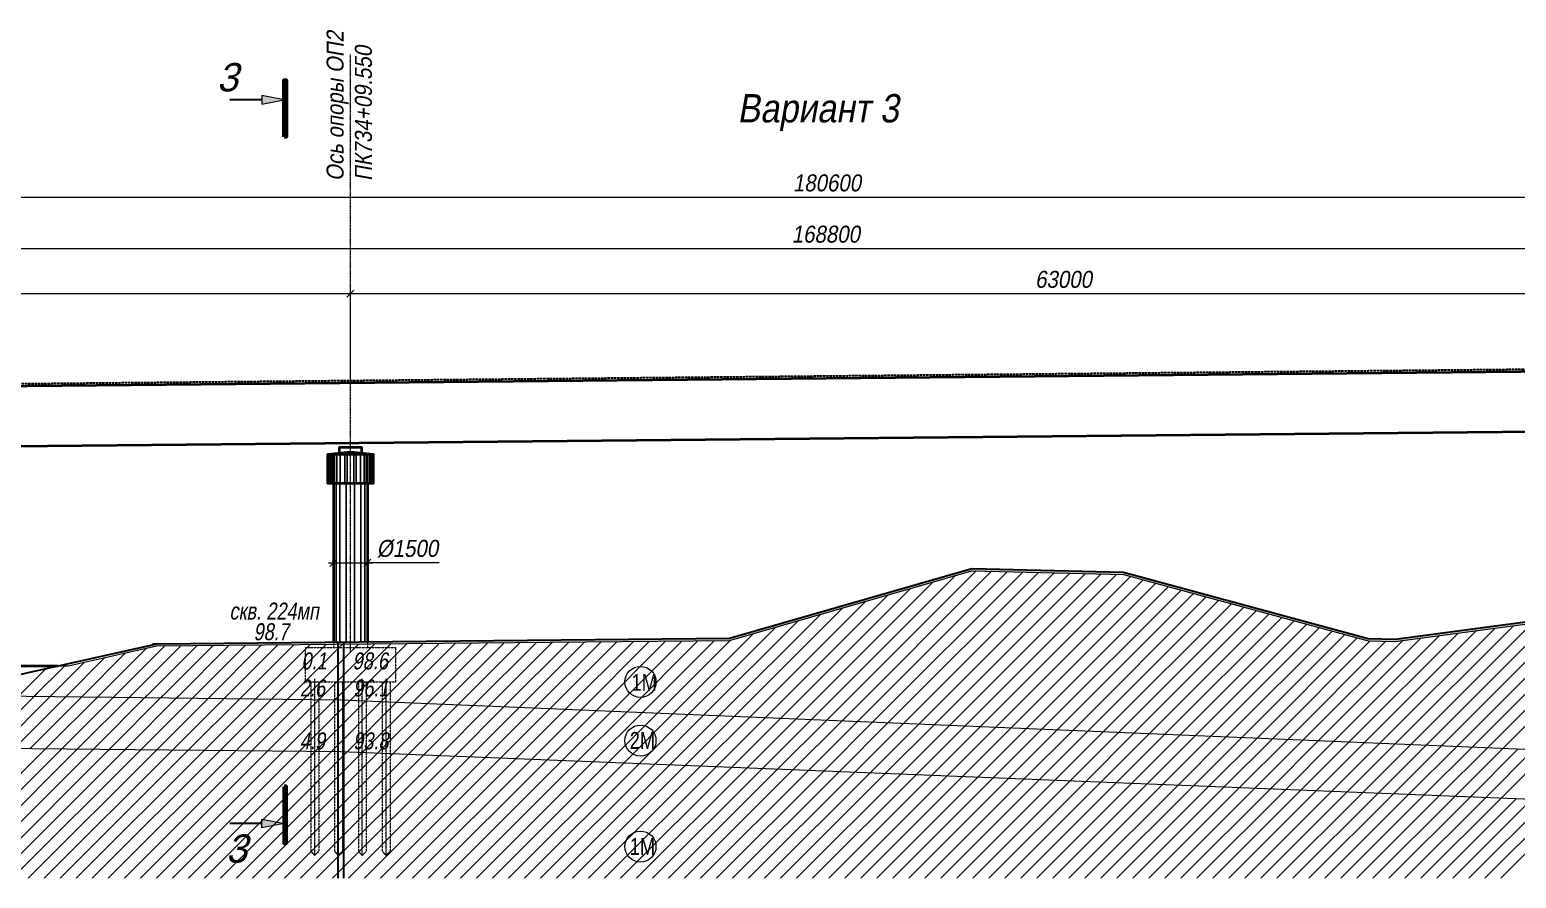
# Model space of a CAD drawing. Header units: millimetres. Extents: x 1864 to 10174863, y -4887456 to 5366151.
# Drawn here: x 9018489 to 9084154, y 274184 to 311678 of the extents above; entities that cross this region are included whole.
import ezdxf
from ezdxf.enums import TextEntityAlignment as Align

# ---------------------------------------------------------------- set-up
doc = ezdxf.new("R2010")
doc.units = ezdxf.units.MM
doc.linetypes.add('CENTER', pattern=[50.8, 31.75, -6.35, 6.35, -6.35])
doc.linetypes.add('DASHED', pattern=[7, 5, -2, 0])
for name, color, linetype, lineweight in [('C-GEOL-GRSL', 94, 'Continuous', 15), ('C-GIDR', 141, 'Continuous', 40), ('S-BALK', 150, 'Continuous', 40), ('S-GRID', 1, 'CENTER', 20), ('S-GRID-TRASSA', 4, 'CENTER', 30), ('S-OPOR', 2, 'Continuous', 40), ('S-OPOR-NVEL', 7, 'DASHED', 20), ('S-TEXT', 4, 'Continuous', 30), ('S-ZEML', 32, 'Земля1', 30), ('T-DIMS', 3, 'Continuous', 30), ('T-SECT', 6, 'Continuous', 30), ('T-TEXT', 4, 'Continuous', 30)]:
    doc.layers.add(name, color=color, linetype=linetype, lineweight=lineweight)
for name, color, linetype in [('C-GEOL-PATT', 250, 'Continuous'), ('C-GEOL-SCVG', 60, 'Continuous'), ('S-PATT', 252, 'Continuous'), ('Текст', 7, 'Continuous')]:
    doc.layers.add(name, color=color, linetype=linetype)
doc.styles.add('TM', font='mipgost.shx', dxfattribs={"width": 0.9, "oblique": 10})
doc.styles.add('Тип А прямой', font='mipgost.shx', dxfattribs={"width": 0.8})
doc.linetypes.add('Земля1', pattern='A,24,[3,ltsnew.shx,S=6,R=0,X=-6,Y=-6],3,[3,ltsnew.shx,S=6,R=0,X=-6,Y=-6],3,[3,ltsnew.shx,S=6,R=0,X=-6,Y=-6],0', length=30)
doc.dimstyles.new('TM', dxfattribs={"dimscale": 0, "dimtxt": 3, "dimasz": 1.25, "dimexe": 0.9, "dimexo": 1, "dimgap": 1, "dimtad": 1, "dimdec": 0, "dimdsep": 46, "dimtxsty": 'TM', "dimblk1": 'OBLIQUE', "dimblk2": 'OBLIQUE', "dimsah": 1, "dimcen": 3, "dimdle": 0.9, "dimclrt": 7, "dimadec": 0, "dimazin": 0, "dimtfac": 1, "dimtdec": 0, "dimtmove": 1, "dimatfit": 2, "dimldrblk": 'NONE', "dimfxl": 1, "dimtfill": 1, "dimtolj": 1, "dimlwd": 15, "dimlwe": 15, "dimarcsym": 0})

# ---------------------------------------------------------------- blocks, each defined once
blk = doc.blocks.new('_OBLIQUE')
at = {"color": 0, "linetype": 'ByBlock', "lineweight": -2}
blk.add_line((0.5, 0.5), (-0.5, -0.5), dxfattribs=at)
blk = doc.blocks.new('*D736')
at = {"layer": 'Defpoints', "color": 0, "transparency": 16777216}
for p in [(9032655, 300018), (9032655, 296180), (8969655, 295574)]:
    blk.add_point(p, dxfattribs=at)
at = {"layer": 'T-DIMS', "color": 0, "lineweight": 15, "transparency": 16777216}
for p, q in [((8969655, 295824), (8969655, 300243)), ((9032655, 296430), (9032655, 300243))]:
    blk.add_line(p, q, dxfattribs=at)
at = {"layer": 'T-DIMS', "color": 0, "linetype": 'Continuous', "lineweight": 15, "transparency": 16777216}
blk.add_line((8969430, 300018), (9032880, 300018), dxfattribs=at)
at = {"layer": 'T-DIMS', "color": 0, "lineweight": 15, "transparency": 16777216, "xscale": 312.5, "yscale": 312.5, "zscale": 312.5, "rotation": 180}
blk.add_blockref('_OBLIQUE', (8969655, 300018), dxfattribs=at)
at = {"layer": 'T-DIMS', "color": 0, "lineweight": 15, "transparency": 16777216, "xscale": 312.5, "yscale": 312.5, "zscale": 312.5}
blk.add_blockref('_OBLIQUE', (9032655, 300018), dxfattribs=at)
at = {"layer": 'T-DIMS', "color": 7, "transparency": 16777216, "insert": (9001155, 300643), "char_height": 750, "attachment_point": 5, "style": 'TM', "bg_fill": 3, "box_fill_scale": 1.1, "bg_fill_color": 256, "bg_fill_true_color": 13158600, "bg_fill_transparency": 0}
blk.add_mtext('\\A1;63000', dxfattribs=at)
blk = doc.blocks.new('_None')
blk = doc.blocks.new('*D737')
at = {"layer": 'Defpoints', "color": 0, "transparency": 16777216}
for p in [(9095655, 300018), (9032655, 296180), (9095655, 296787)]:
    blk.add_point(p, dxfattribs=at)
at = {"layer": 'T-DIMS', "color": 0, "lineweight": 15, "transparency": 16777216}
for p, q in [((9032655, 296430), (9032655, 300243)), ((9095655, 297037), (9095655, 300243))]:
    blk.add_line(p, q, dxfattribs=at)
at = {"layer": 'T-DIMS', "color": 0, "linetype": 'Continuous', "lineweight": 15, "transparency": 16777216}
blk.add_line((9032430, 300018), (9095880, 300018), dxfattribs=at)
at = {"layer": 'T-DIMS', "color": 0, "lineweight": 15, "transparency": 16777216, "xscale": 312.5, "yscale": 312.5, "zscale": 312.5, "rotation": 180}
blk.add_blockref('_OBLIQUE', (9032655, 300018), dxfattribs=at)
at = {"layer": 'T-DIMS', "color": 0, "lineweight": 15, "transparency": 16777216, "xscale": 312.5, "yscale": 312.5, "zscale": 312.5}
blk.add_blockref('_OBLIQUE', (9095655, 300018), dxfattribs=at)
at = {"layer": 'T-DIMS', "color": 7, "transparency": 16777216, "insert": (9064155, 300643), "char_height": 750, "attachment_point": 5, "style": 'TM', "bg_fill": 3, "box_fill_scale": 1.1, "bg_fill_color": 256, "bg_fill_true_color": 13158600, "bg_fill_transparency": 0}
blk.add_mtext('\\A1;63000', dxfattribs=at)
blk = doc.blocks.new('*D729')
at = {"layer": 'Defpoints', "color": 0, "transparency": 16777216}
for p in [(9138055, 302014), (9138055, 297090), (8969255, 295465)]:
    blk.add_point(p, dxfattribs=at)
at = {"layer": 'T-DIMS', "color": 0, "lineweight": 15, "transparency": 16777216}
for p, q in [((8969255, 295715), (8969255, 302239)), ((9138055, 297340), (9138055, 302239))]:
    blk.add_line(p, q, dxfattribs=at)
at = {"layer": 'T-DIMS', "color": 0, "linetype": 'Continuous', "lineweight": 15, "transparency": 16777216}
blk.add_line((8969030, 302014), (9138280, 302014), dxfattribs=at)
at = {"layer": 'T-DIMS', "color": 0, "lineweight": 15, "transparency": 16777216, "xscale": 312.5, "yscale": 312.5, "zscale": 312.5, "rotation": 180}
blk.add_blockref('_OBLIQUE', (8969255, 302014), dxfattribs=at)
at = {"layer": 'T-DIMS', "color": 0, "lineweight": 15, "transparency": 16777216, "xscale": 312.5, "yscale": 312.5, "zscale": 312.5}
blk.add_blockref('_OBLIQUE', (9138055, 302014), dxfattribs=at)
at = {"layer": 'T-DIMS', "color": 7, "transparency": 16777216, "insert": (9053655, 302639), "char_height": 750, "attachment_point": 5, "style": 'TM', "bg_fill": 3, "box_fill_scale": 1.1, "bg_fill_color": 256, "bg_fill_true_color": 13158600, "bg_fill_transparency": 0}
blk.add_mtext('\\A1;168800', dxfattribs=at)
blk = doc.blocks.new('*D733')
at = {"layer": 'Defpoints', "color": 0, "transparency": 16777216}
for p in [(9144005, 304280), (9144005, 297027), (8963406, 295410)]:
    blk.add_point(p, dxfattribs=at)
at = {"layer": 'T-DIMS', "color": 0, "linetype": 'Continuous', "lineweight": 15, "transparency": 16777216}
blk.add_line((8963181, 304280), (9144230, 304280), dxfattribs=at)
at = {"layer": 'T-DIMS', "color": 0, "lineweight": 15, "transparency": 16777216}
for p, q in [((8963406, 295660), (8963406, 304505)), ((9144005, 297277), (9144005, 304505))]:
    blk.add_line(p, q, dxfattribs=at)
at = {"layer": 'T-DIMS', "color": 0, "lineweight": 15, "transparency": 16777216, "xscale": 312.5, "yscale": 312.5, "zscale": 312.5, "rotation": 180}
blk.add_blockref('_OBLIQUE', (8963406, 304280), dxfattribs=at)
at = {"layer": 'T-DIMS', "color": 0, "lineweight": 15, "transparency": 16777216, "xscale": 312.5, "yscale": 312.5, "zscale": 312.5}
blk.add_blockref('_OBLIQUE', (9144005, 304280), dxfattribs=at)
at = {"layer": 'T-DIMS', "color": 7, "transparency": 16777216, "insert": (9053705, 304905), "char_height": 750, "attachment_point": 5, "style": 'TM', "bg_fill": 3, "box_fill_scale": 1.1, "bg_fill_color": 256, "bg_fill_true_color": 13158600, "bg_fill_transparency": 0}
blk.add_mtext('\\A1;180600', dxfattribs=at)
blk = doc.blocks.new('*D745')
at = {"layer": 'Defpoints', "color": 0, "transparency": 16777216}
for p in [(9031905, 288121), (9033405, 288128), (9033405, 288121)]:
    blk.add_point(p, dxfattribs=at)
at = {"layer": 'T-DIMS', "color": 0, "linetype": 'Continuous', "lineweight": 15, "transparency": 16777216}
for p, q in [((9031680, 288121), (9033630, 288121)), ((9036576, 288121), (9033405, 288121))]:
    blk.add_line(p, q, dxfattribs=at)
at = {"layer": 'T-DIMS', "color": 0, "lineweight": 15, "transparency": 16777216}
for p, q in [((9031905, 287871), (9031905, 287896)), ((9033405, 287878), (9033405, 287896))]:
    blk.add_line(p, q, dxfattribs=at)
at = {"layer": 'T-DIMS', "color": 0, "lineweight": 15, "transparency": 16777216, "xscale": 312.5, "yscale": 312.5, "zscale": 312.5, "rotation": 180}
blk.add_blockref('_OBLIQUE', (9031905, 288121), dxfattribs=at)
at = {"layer": 'T-DIMS', "color": 7, "transparency": 16777216, "insert": (9035176, 288746), "char_height": 750, "attachment_point": 5, "style": 'TM', "bg_fill": 3, "box_fill_scale": 1.1, "bg_fill_color": 256, "bg_fill_true_color": 13158600, "bg_fill_transparency": 0}
blk.add_mtext('\\A1;%%c1500', dxfattribs=at)
at = {"layer": 'T-DIMS', "color": 0, "lineweight": 15, "transparency": 16777216, "xscale": 312.5, "yscale": 312.5, "zscale": 312.5}
blk.add_blockref('_OBLIQUE', (9033405, 288121), dxfattribs=at)
blk = doc.blocks.new('*U722')
at = {"layer": 'T-SECT', "lineweight": 60}
h = blk.add_hatch(color=256, dxfattribs=at)
h.dxf.hatch_style = 1
h.paths.add_polyline_path([(-0.2, 0), (-0.2, 10), (0.2, 10), (0.2, 0)])
h.paths.add_polyline_path([(-0.2, 6.52), (-4.1, 7.27), (-4.1, 5.77)])
h = blk.add_hatch(color=256, dxfattribs=at)
h.dxf.hatch_style = 1
h.paths.add_polyline_path([(-0.2, -114.85), (-0.2, -124.85), (0.2, -124.85), (0.2, -114.85)])
h.paths.add_polyline_path([(-0.2, -121.37), (-4.1, -122.12), (-4.1, -120.62)])
at = {"layer": 'T-SECT'}
for p, q in [((-4.1, 6.52), (-9.8, 6.52)), ((-4.1, -121.37), (-9.8, -121.37))]:
    blk.add_line(p, q, dxfattribs=at)
at = {"layer": 'T-SECT', "lineweight": 60}
for points in [[(-0.2, 0), (-0.2, 10), (0.2, 10), (0.2, 0)], [(-0.2, -114.85), (-0.2, -124.85), (0.2, -124.85), (0.2, -114.85)]]:
    blk.add_lwpolyline(points, close=True, dxfattribs=at)
at = {"layer": 'T-SECT', "lineweight": 0, "flags": 128}
for points in [[(-0.2, 6.52), (-4.1, 7.27), (-4.1, 5.77)], [(-0.2, -121.37), (-4.1, -122.12), (-4.1, -120.62)]]:
    blk.add_lwpolyline(points, close=True, dxfattribs=at)
at = {"layer": 'T-SECT', "lineweight": 60, "style": 'TM', "oblique": 15}
blk.add_attdef('N_1', text='', height=5, dxfattribs=at).set_placement((-8.36, 6.52), align=Align.BOTTOM_RIGHT)
blk.add_attdef('N_', text='', height=5, dxfattribs=at).set_placement((-10.47, -123.31), align=Align.TOP_LEFT)

msp = doc.modelspace()

# ---------------------------------------------------------------- hatches: boundary and pattern name
at = {"layer": 'C-GEOL-PATT'}
h = msp.add_hatch(dxfattribs=at)
h.set_pattern_fill('FG_35', color=256, scale=100, style=0)
h.set_pattern_definition([(0, (8968905.3, 186273.6), (600, 600), [500, -700]), (18.43495, (8969005.3, 186173.6), (600.0004, 600), [316.228, -1581.1386]), (161.56505, (8969305.3, 186073.6), (-600.0004, 600), [316.228, -1581.1386]), (26.56505, (8969105.3, 185973.6), (600.0002, 600.0001), [223.607, -2459.6748]), (135, (8969205.3, 185873.6), (-600, -600), [141.4214, -707.1068]), (71.56505, (8969105.3, 185573.6), (600.0001, 600.00035), [316.228, -1581.1397])])
h.paths.add_polyline_path([(8967605.3, 288973.6), (8969105.3, 288973.6), (8985805.3, 287977.9), (8993588.7, 283570.2), (9019745.7, 283573), (9024105.3, 284547.9), (9049405.3, 284787.9), (9060105.3, 287867.9), (9066805.3, 287707.9), (9077605.3, 284777.9), (9078805.3, 284747.9), (9095238.3, 286938.9), (9127405.3, 291227.9), (9138699.3, 291908.2), (9138723.6, 291809.7), (9127405.3, 291127.9), (9095238.3, 286838.9), (9078805.3, 284647.9), (9077605.3, 284677.9), (9066805.3, 287607.9), (9060105.3, 287767.9), (9049405.3, 284687.9), (9024105.3, 284447.9), (9019733, 283570.2), (8993367.1, 283595.7), (8985805.3, 287877.9), (8969105.3, 288873.6), (8967605.3, 288873.6)])

# ---------------------------------------------------------------- linework, layer by layer
at = {"layer": 'C-GEOL-GRSL'}
for p, q in [((8953040.8, 282951.7), (9032225.3, 282073.6)), ((9032225.3, 282073.6), (9095238.3, 279435.7)), ((9032225.3, 279773.6), (8953040.8, 280526.3)), ((9095239, 277242.2), (9032225.3, 279773.6))]:
    msp.add_line(p, q, dxfattribs=at)
msp.add_lwpolyline([(9019733, 283570.2), (9020187, 283571.7), (9024105.3, 284447.9), (9049405.3, 284687.9), (9060105.3, 287767.9), (9066805.3, 287607.9), (9077605.3, 284677.9), (9078805.3, 284647.9), (9127405.3, 291127.9), (9138723.6, 291809.7)], dxfattribs=at)
for centre in [(9045465.3, 282860), (9045465.3, 280266.1), (9045465.3, 275583.9)]:
    msp.add_circle(centre, 687.5, dxfattribs=at)
at = {"layer": 'C-GEOL-PATT', "linetype": 'Continuous', "ltscale": 1.75}
for p, q in [((9053699.8, 281174.6), (9060288.7, 287763.5)), ((9054378.5, 281146.2), (9060979.3, 287747)), ((9055057.2, 281117.8), (9061669.9, 287730.5)), ((9055735.9, 281089.4), (9062360.5, 287714)), ((9056414.5, 281060.9), (9063051.1, 287697.5)), ((9057093.2, 281032.5), (9063741.7, 287681)), ((9057771.9, 281004.1), (9064432.3, 287664.5)), ((9058450.6, 280975.7), (9065123, 287648.1)), ((9059129.3, 280947.3), (9065813.6, 287631.6)), ((9059808, 280918.9), (9066504.2, 287615.1)), ((9051663.7, 281259.8), (9057390.3, 286986.4)), ((9052342.4, 281231.4), (9058383.2, 287272.2)), ((9053021.1, 281203), (9059376.1, 287558)), ((9060486.7, 280890.5), (9067119, 287522.8)), ((9061165.4, 280862.1), (9067675.2, 287371.9)), ((9061844, 280833.7), (9068231.4, 287221)), ((9062522.7, 280805.2), (9068787.6, 287070.1)), ((9050306.4, 281316.7), (9055404.4, 286414.7)), ((9050985, 281288.2), (9056397.3, 286700.5)), ((9063201.4, 280776.8), (9069343.8, 286919.2)), ((9063880.1, 280748.4), (9069900, 286768.3)), ((9064558.8, 280720), (9070456.2, 286617.4)), ((9065237.5, 280691.6), (9071012.4, 286466.5)), ((9065916.2, 280663.2), (9071568.6, 286315.6)), ((9048949, 281373.5), (9053418.6, 285843.1)), ((9049627.7, 281345.1), (9054411.5, 286128.9)), ((9066594.9, 280634.8), (9072124.8, 286164.7)), ((9067273.6, 280606.4), (9072681, 286013.8)), ((9067952.2, 280577.9), (9073237.2, 285862.9)), ((9068630.9, 280549.5), (9073793.4, 285712)), ((9080847.3, 280038.1), (9086480.4, 285671.2)), ((9081526, 280009.7), (9087296.3, 285780)), ((9082204.7, 279981.3), (9088112.2, 285888.8)), ((9082883.4, 279952.9), (9088928.1, 285997.6)), ((9083562.1, 279924.5), (9089744, 286106.4)), ((9047591.6, 281430.3), (9051432.8, 285271.5)), ((9048270.3, 281401.9), (9052425.7, 285557.3)), ((9069309.6, 280521.1), (9074349.6, 285561.1)), ((9069988.3, 280492.7), (9074905.8, 285410.2)), ((9070667, 280464.3), (9075462, 285259.3)), ((9071345.7, 280435.9), (9076018.2, 285108.4)), ((9076775.2, 280208.6), (9081585.1, 285018.5)), ((9077453.9, 280180.2), (9082401, 285127.3)), ((9078132.6, 280151.8), (9083216.9, 285236.1)), ((9078811.2, 280123.3), (9084032.8, 285344.9)), ((9079489.9, 280094.9), (9084848.7, 285453.7)), ((9080168.6, 280066.5), (9085664.5, 285562.4)), ((9021484.2, 282192.7), (9023634, 284342.5)), ((9022183.6, 282185), (9024449.7, 284451.1)), ((9022882.9, 282177.2), (9025163.6, 284457.9)), ((9023582.2, 282169.4), (9025877.5, 284464.7)), ((9024281.6, 282161.7), (9026591.4, 284471.5)), ((9024980.9, 282153.9), (9027305.2, 284478.2)), ((9025680.3, 282146.2), (9028019.1, 284485)), ((9026379.6, 282138.4), (9028733, 284491.8)), ((9027079, 282130.7), (9029446.8, 284498.6)), ((9027778.3, 282122.9), (9030160.7, 284505.3)), ((9028477.7, 282115.2), (9030874.6, 284512.1)), ((9029177, 282107.4), (9031588.5, 284518.9)), ((9029876.3, 282099.6), (9032302.3, 284525.6)), ((9030575.7, 282091.9), (9033016.2, 284532.4)), ((9031275, 282084.1), (9033730.1, 284539.2)), ((9031974.4, 282076.4), (9034444, 284546)), ((9032660.5, 282055.4), (9035157.8, 284552.7)), ((9033339.2, 282027), (9035871.7, 284559.5)), ((9034017.8, 281998.6), (9036585.6, 284566.3)), ((9034696.5, 281970.1), (9037299.4, 284573)), ((9035375.2, 281941.7), (9038013.3, 284579.8)), ((9036053.9, 281913.3), (9038727.2, 284586.6)), ((9036732.6, 281884.9), (9039441.1, 284593.4)), ((9037411.3, 281856.5), (9040154.9, 284600.1)), ((9038090, 281828.1), (9040868.8, 284606.9)), ((9038768.7, 281799.7), (9041582.7, 284613.7)), ((9039447.3, 281771.3), (9042296.5, 284620.4)), ((9040126, 281742.8), (9043010.4, 284627.2)), ((9040804.7, 281714.4), (9043724.3, 284634)), ((9041483.4, 281686), (9044438.2, 284640.8)), ((9042162.1, 281657.6), (9045152, 284647.5)), ((9042840.8, 281629.2), (9045865.9, 284654.3)), ((9043519.5, 281600.8), (9046579.8, 284661.1)), ((9044198.2, 281572.4), (9047293.6, 284667.9)), ((9044876.9, 281544), (9048007.5, 284674.6)), ((9045555.5, 281515.5), (9048721.4, 284681.4)), ((9046234.2, 281487.1), (9049447, 284699.9)), ((9046912.9, 281458.7), (9050439.9, 284985.7)), ((9072024.4, 280407.5), (9076574.4, 284957.5)), ((9072703.1, 280379.1), (9077130.6, 284806.7)), ((9073381.7, 280350.6), (9077706.4, 284675.4)), ((9074060.4, 280322.2), (9078396.3, 284658.1)), ((9074739.1, 280293.8), (9079137.5, 284692.2)), ((9075417.8, 280265.4), (9079953.4, 284801)), ((9076096.5, 280237), (9080769.2, 284909.7)), ((9019386.2, 282216), (9020901.7, 283731.5)), ((9020085.5, 282208.2), (9021812.5, 283935.2)), ((9020784.9, 282200.5), (9022723.2, 284138.8)), ((9017987.5, 282231.5), (9019209, 283453)), ((9018686.8, 282223.7), (9020034.3, 283571.2)), ((9013475.4, 274183.9), (9019189, 279897.5)), ((9014182.5, 274183.9), (9019889.5, 279890.9)), ((9014889.6, 274183.9), (9020589.9, 279884.2)), ((9015596.7, 274183.9), (9021290.3, 279877.5)), ((9016303.8, 274183.9), (9021990.8, 279870.9)), ((9017010.9, 274183.9), (9022691.2, 279864.2)), ((9017718, 274183.9), (9023391.7, 279857.6)), ((9018425.1, 274183.9), (9024092.1, 279850.9)), ((9019132.2, 274183.9), (9024792.5, 279844.2)), ((9019839.3, 274183.9), (9025493, 279837.6)), ((9020546.4, 274183.9), (9026193.4, 279830.9)), ((9021253.5, 274183.9), (9026893.9, 279824.3)), ((9021960.6, 274183.9), (9027594.3, 279817.6)), ((9022667.7, 274183.9), (9028294.8, 279811)), ((9023374.8, 274183.9), (9028995.2, 279804.3)), ((9024081.9, 274183.9), (9029695.6, 279797.6)), ((9024789, 274183.9), (9030396.1, 279791)), ((9025496.1, 274183.9), (9031096.5, 279784.3)), ((9026203.2, 274183.9), (9031797, 279777.7)), ((9026910.3, 274183.9), (9032489.4, 279763)), ((9027617.4, 274183.9), (9033169.2, 279735.7)), ((9028324.5, 274183.9), (9033849, 279708.4)), ((9029031.6, 274183.9), (9034528.8, 279681.1)), ((9029738.7, 274183.9), (9035208.5, 279653.8)), ((9030445.8, 274183.9), (9035888.3, 279626.4)), ((9031152.9, 274183.9), (9036568.1, 279599.1)), ((9031860, 274183.9), (9037247.9, 279571.8)), ((9032567.1, 274183.9), (9037927.7, 279544.5)), ((9033274.2, 274183.9), (9038607.5, 279517.2)), ((9033981.3, 274183.9), (9039287.3, 279489.9)), ((9034688.4, 274183.9), (9039967.1, 279462.6)), ((9035395.5, 274183.9), (9040646.9, 279435.3)), ((9036102.6, 274183.9), (9041326.7, 279408)), ((9036809.7, 274183.9), (9042006.5, 279380.7)), ((9037516.8, 274183.9), (9042686.3, 279353.4)), ((9038223.9, 274183.9), (9043366, 279326)), ((9038931, 274183.9), (9044045.8, 279298.7)), ((9039638.1, 274183.9), (9044725.6, 279271.4)), ((9040345.2, 274183.9), (9045405.4, 279244.1)), ((9041052.3, 274183.9), (9046085.2, 279216.8)), ((9041759.4, 274183.9), (9046765, 279189.5)), ((9042466.5, 274183.9), (9047444.8, 279162.2)), ((9043173.6, 274183.9), (9048124.6, 279134.9)), ((9043880.7, 274183.9), (9048804.4, 279107.6)), ((9044587.8, 274183.9), (9049484.2, 279080.3)), ((9045294.9, 274183.9), (9050164, 279053)), ((9046002, 274183.9), (9050843.8, 279025.7)), ((9046709.1, 274183.9), (9051523.5, 278998.3)), ((9047416.2, 274183.9), (9052203.3, 278971)), ((9048123.3, 274183.9), (9052883.1, 278943.7)), ((9048830.4, 274183.9), (9053562.9, 278916.4)), ((9049537.5, 274183.9), (9054242.7, 278889.1)), ((9050244.6, 274183.9), (9054922.5, 278861.8)), ((9050951.7, 274183.9), (9055602.3, 278834.5)), ((9051658.8, 274183.9), (9056282.1, 278807.2)), ((9052365.9, 274183.9), (9056961.9, 278779.9)), ((9053073, 274183.9), (9057641.7, 278752.6)), ((9053780.1, 274183.9), (9058321.5, 278725.3)), ((9054487.2, 274183.9), (9059001.3, 278698)), ((9055194.3, 274183.9), (9059681, 278670.6)), ((9055901.4, 274183.9), (9060360.8, 278643.3)), ((9056608.5, 274183.9), (9061040.6, 278616)), ((9057315.6, 274183.9), (9061720.4, 278588.7)), ((9058022.7, 274183.9), (9062400.2, 278561.4)), ((9058729.8, 274183.9), (9063080, 278534.1)), ((9059436.9, 274183.9), (9063759.8, 278506.8)), ((9060144, 274183.9), (9064439.6, 278479.5)), ((9060851.1, 274183.9), (9065119.4, 278452.2)), ((9061558.2, 274183.9), (9065799.2, 278424.9)), ((9062265.3, 274183.9), (9066479, 278397.6)), ((9062972.4, 274183.9), (9067158.8, 278370.3)), ((9063679.5, 274183.9), (9067838.5, 278342.9)), ((9064386.6, 274183.9), (9068518.3, 278315.6)), ((9065093.7, 274183.9), (9069198.1, 278288.3)), ((9065800.8, 274183.9), (9069877.9, 278261)), ((9066507.9, 274183.9), (9070557.7, 278233.7)), ((9067215, 274183.9), (9071237.5, 278206.4)), ((9067922.1, 274183.9), (9071917.3, 278179.1)), ((9068629.2, 274183.9), (9072597.1, 278151.8)), ((9069336.3, 274183.9), (9073276.9, 278124.5)), ((9070043.4, 274183.9), (9073956.7, 278097.2)), ((9070750.5, 274183.9), (9074636.5, 278069.9)), ((9071457.6, 274183.9), (9075316.3, 278042.6)), ((9072164.7, 274183.9), (9075996, 278015.2)), ((9072871.8, 274183.9), (9076675.8, 277987.9)), ((9073578.9, 274183.9), (9077355.6, 277960.6)), ((9074286, 274183.9), (9078035.4, 277933.3)), ((9074993.1, 274183.9), (9078715.2, 277906)), ((9075700.2, 274183.9), (9079395, 277878.7)), ((9076407.3, 274183.9), (9080074.8, 277851.4)), ((9077114.4, 274183.9), (9080754.6, 277824.1)), ((9077821.5, 274183.9), (9081434.4, 277796.8)), ((9078528.6, 274183.9), (9082114.2, 277769.5)), ((9079235.7, 274183.9), (9082794, 277742.2)), ((9079942.8, 274183.9), (9083473.7, 277714.9)), ((9080649.9, 274183.9), (9084153.5, 277687.5)), ((9081357, 274183.9), (9084833.3, 277660.2)), ((9082064.1, 274183.9), (9085513.1, 277632.9)), ((9082771.2, 274183.9), (9086192.9, 277605.6)), ((9083478.3, 274183.9), (9086872.7, 277578.3))]:
    msp.add_line(p, q, dxfattribs=at)
at = {"layer": 'C-GEOL-PATT', "linetype": 'Continuous'}
for p, q in [((9016387.2, 279924.1), (9018844.9, 282381.8)), ((9017087.7, 279917.5), (9019536.1, 282365.9)), ((9017788.1, 279910.8), (9020227.3, 282350)), ((9018488.6, 279904.2), (9020918.4, 282334.1)), ((9019189, 279897.5), (9021609.6, 282318.1)), ((9019889.5, 279890.9), (9022300.8, 282302.2)), ((9020589.9, 279884.2), (9022992, 282286.3)), ((9021290.3, 279877.5), (9023683.2, 282270.4)), ((9021990.8, 279870.9), (9024374.3, 282254.4)), ((9022691.2, 279864.2), (9025065.5, 282238.5)), ((9023391.7, 279857.6), (9025756.7, 282222.6)), ((9024092.1, 279850.9), (9026447.9, 282206.7)), ((9024792.5, 279844.2), (9027139.1, 282190.8)), ((9025493, 279837.6), (9027830.2, 282174.8)), ((9026193.4, 279830.9), (9028521.4, 282158.9)), ((9026893.9, 279824.3), (9029212.6, 282143)), ((9027594.3, 279817.6), (9029903.8, 282127.1)), ((9028294.8, 279811), (9030594.9, 282111.1)), ((9028995.2, 279804.3), (9031286.1, 282095.2)), ((9029695.6, 279797.6), (9031977.3, 282079.3)), ((9030396.1, 279791), (9032660.5, 282055.4)), ((9031096.5, 279784.3), (9033339.2, 282027)), ((9031797, 279777.7), (9034017.8, 281998.6)), ((9032489.4, 279763), (9034696.5, 281970.1)), ((9033169.2, 279735.7), (9035375.2, 281941.7)), ((9033849, 279708.4), (9036053.9, 281913.3)), ((9034528.8, 279681.1), (9036732.6, 281884.9)), ((9035208.5, 279653.8), (9037411.3, 281856.5)), ((9035888.3, 279626.4), (9038090, 281828.1)), ((9036568.1, 279599.1), (9038768.7, 281799.7)), ((9037247.9, 279571.8), (9039447.3, 281771.3)), ((9037927.7, 279544.5), (9040126, 281742.8)), ((9038607.5, 279517.2), (9040804.7, 281714.4)), ((9039287.3, 279489.9), (9041483.4, 281686)), ((9039967.1, 279462.6), (9042162.1, 281657.6)), ((9040646.9, 279435.3), (9042840.8, 281629.2)), ((9041326.7, 279408), (9043519.5, 281600.8)), ((9042006.5, 279380.7), (9044198.2, 281572.4)), ((9042686.3, 279353.4), (9044876.9, 281544)), ((9043366, 279326), (9045555.5, 281515.5)), ((9044045.8, 279298.7), (9046234.2, 281487.1)), ((9044725.6, 279271.4), (9046912.9, 281458.7)), ((9045405.4, 279244.1), (9047591.6, 281430.3)), ((9046085.2, 279216.8), (9048270.3, 281401.9)), ((9046765, 279189.5), (9048949, 281373.5)), ((9047444.8, 279162.2), (9049627.7, 281345.1)), ((9048124.6, 279134.9), (9050306.4, 281316.7)), ((9048804.4, 279107.6), (9050985, 281288.2)), ((9049484.2, 279080.3), (9051663.7, 281259.8)), ((9050164, 279053), (9052342.4, 281231.4)), ((9050843.8, 279025.7), (9053021.1, 281203)), ((9051523.5, 278998.3), (9053699.8, 281174.6)), ((9052203.3, 278971), (9054378.5, 281146.2)), ((9052883.1, 278943.7), (9055057.2, 281117.8)), ((9053562.9, 278916.4), (9055735.9, 281089.4)), ((9054242.7, 278889.1), (9056414.5, 281060.9)), ((9054922.5, 278861.8), (9057093.2, 281032.5)), ((9055602.3, 278834.5), (9057771.9, 281004.1)), ((9056282.1, 278807.2), (9058450.6, 280975.7)), ((9056961.9, 278779.9), (9059129.3, 280947.3)), ((9057641.7, 278752.6), (9059808, 280918.9)), ((9058321.5, 278725.3), (9060486.7, 280890.5)), ((9059001.3, 278698), (9061165.4, 280862.1)), ((9059681, 278670.6), (9061844, 280833.7)), ((9060360.8, 278643.3), (9062522.7, 280805.2)), ((9061040.6, 278616), (9063201.4, 280776.8)), ((9061720.4, 278588.7), (9063880.1, 280748.4)), ((9062400.2, 278561.4), (9064558.8, 280720)), ((9063080, 278534.1), (9065237.5, 280691.6)), ((9063759.8, 278506.8), (9065916.2, 280663.2)), ((9064439.6, 278479.5), (9066594.9, 280634.8)), ((9065119.4, 278452.2), (9067273.6, 280606.4)), ((9065799.2, 278424.9), (9067952.2, 280577.9)), ((9066479, 278397.6), (9068630.9, 280549.5)), ((9067158.8, 278370.3), (9069309.6, 280521.1)), ((9067838.5, 278342.9), (9069988.3, 280492.7)), ((9068518.3, 278315.6), (9070667, 280464.3)), ((9069198.1, 278288.3), (9071345.7, 280435.9)), ((9069877.9, 278261), (9072024.4, 280407.5)), ((9070557.7, 278233.7), (9072703.1, 280379.1)), ((9071237.5, 278206.4), (9073381.7, 280350.6)), ((9071917.3, 278179.1), (9074060.4, 280322.2)), ((9072597.1, 278151.8), (9074739.1, 280293.8)), ((9073276.9, 278124.5), (9075417.8, 280265.4)), ((9073956.7, 278097.2), (9076096.5, 280237)), ((9074636.5, 278069.9), (9076775.2, 280208.6)), ((9075316.3, 278042.6), (9077453.9, 280180.2)), ((9075996, 278015.2), (9078132.6, 280151.8)), ((9076675.8, 277987.9), (9078811.2, 280123.3)), ((9077355.6, 277960.6), (9079489.9, 280094.9)), ((9078035.4, 277933.3), (9080168.6, 280066.5)), ((9078715.2, 277906), (9080847.3, 280038.1)), ((9079395, 277878.7), (9081526, 280009.7)), ((9080074.8, 277851.4), (9082204.7, 279981.3)), ((9080754.6, 277824.1), (9082883.4, 279952.9)), ((9081434.4, 277796.8), (9083562.1, 279924.5)), ((9082114.2, 277769.5), (9084240.7, 279896.1)), ((9082794, 277742.2), (9084919.4, 279867.6)), ((9083473.7, 277714.9), (9085598.1, 279839.2))]:
    msp.add_line(p, q, dxfattribs=at)
at = {"layer": 'C-GEOL-SCVG'}
msp.add_lwpolyline([(9023905.3, 284547.9), (9024305.3, 284547.9)], dxfattribs=at)
at = {"layer": 'C-GIDR'}
msp.add_line((8993588.7, 283570.2), (9019733, 283570.2), dxfattribs=at)
at = {"layer": 'S-BALK'}
for points in [[(8969255.3, 295464.9), (9138055.3, 297089.8)], [(8970319.9, 292820), (9137066.4, 294425.2)]]:
    msp.add_lwpolyline(points, dxfattribs=at)
at = {"layer": 'S-GRID'}
for p, q in [((9032655.3, 284168.9), (9032655.3, 310584.7)), ((9031080.3, 275195.2), (9031080.3, 282998.1)), ((9032130.3, 275195.2), (9032130.3, 282998.1)), ((9033180.3, 275195.2), (9033180.3, 282998.1)), ((9034230.3, 275195.2), (9034230.3, 282998.1))]:
    msp.add_line(p, q, dxfattribs=at)
at = {"layer": 'S-GRID-TRASSA', "linetype": 'DASHED', "lineweight": 30}
msp.add_lwpolyline([(8923105.3, 295234.4), (8923204.3, 295234.9), (8928121.9, 295259.5), (8933039.4, 295286.8), (8937956.9, 295316.7), (8942874.4, 295349.3), (8943105.3, 295350.9), (8947791.9, 295384.6), (8952709.5, 295422.6), (8957627, 295463.3), (8962544.5, 295506.6), (8963105.3, 295511.7), (8967462, 295552.6), (9223105.3, 298013.5)], dxfattribs=at)
at = {"layer": 'S-OPOR'}
for p, q in [((9031655.3, 292920), (9033655.3, 292920)), ((9031905.3, 291620), (9031905.3, 284621.9)), ((9033405.3, 291620), (9033405.3, 284636.1))]:
    msp.add_line(p, q, dxfattribs=at)
at = {"layer": 'S-OPOR', "lineweight": 30}
for p, q in [((9032102.3, 284623.7), (9032102.3, 274183.9)), ((9032352.3, 284626.1), (9032352.3, 274183.9))]:
    msp.add_line(p, q, dxfattribs=at)
at = {"layer": 'S-OPOR'}
msp.add_lwpolyline([(9032655.3, 293020), (9033655.3, 292920), (9033655.3, 291620), (9031655.3, 291620), (9031655.3, 292920)], close=True, dxfattribs=at)
msp.add_lwpolyline([(9033155.3, 292970.2), (9033155.3, 293220), (9032155.3, 293220), (9032155.3, 292969.9)], dxfattribs=at)
at = {"layer": 'S-OPOR-NVEL'}
for p, q in [((9031905.3, 284621.9), (9031905.3, 284370.2)), ((9033405.3, 284636.1), (9033405.3, 284370.2)), ((9030905.3, 282870.2), (9030905.3, 275370.2)), ((9031255.3, 282870.2), (9031255.3, 275370.2)), ((9031955.3, 282870.2), (9031955.3, 275370.2)), ((9032305.3, 282870.2), (9032305.3, 275370.2)), ((9033005.3, 282870.2), (9033005.3, 275370.2)), ((9033355.3, 282870.2), (9033355.3, 275370.2)), ((9034055.3, 282870.2), (9034055.3, 275370.2)), ((9034405.3, 282870.2), (9034405.3, 275370.2)), ((9030905.3, 275370.2), (9031080.3, 275195.2)), ((9031080.3, 275195.2), (9031255.3, 275370.2)), ((9031955.3, 275370.2), (9032130.3, 275195.2)), ((9032130.3, 275195.2), (9032305.3, 275370.2)), ((9033005.3, 275370.2), (9033180.3, 275195.2)), ((9033180.3, 275195.2), (9033355.3, 275370.2)), ((9034055.3, 275370.2), (9034230.3, 275195.2)), ((9034230.3, 275195.2), (9034405.3, 275370.2))]:
    msp.add_line(p, q, dxfattribs=at)
msp.add_lwpolyline([(9034655.3, 282870.2), (9034655.3, 284370.2), (9030655.3, 284370.2), (9030655.3, 282870.2)], close=True, dxfattribs=at)
at = {"layer": 'S-PATT'}
for p, q in [((9031730.3, 292920), (9031730.3, 291620)), ((9031805.3, 292920), (9031805.3, 291620)), ((9031880.3, 292920), (9031880.3, 291620)), ((9031955.3, 292920), (9031955.3, 291620)), ((9032055.3, 292920), (9032055.3, 291620)), ((9032655.3, 293020), (9032205.3, 292920)), ((9032205.3, 292920), (9032205.3, 291620)), ((9032405.3, 292920), (9032655.3, 293020)), ((9032405.3, 292920), (9032405.3, 291620)), ((9032505.3, 292920), (9032505.3, 291620)), ((9032655.3, 293020), (9032655.3, 292920)), ((9032655.3, 293020), (9032905.3, 292920)), ((9032655.3, 293020), (9033105.3, 292920)), ((9032805.3, 292920), (9032805.3, 291620)), ((9032905.3, 292920), (9032905.3, 291620)), ((9033105.3, 292920), (9033105.3, 291620)), ((9033255.3, 292920), (9033255.3, 291620)), ((9033355.3, 292920), (9033355.3, 291620)), ((9033430.3, 292920), (9033430.3, 291620)), ((9033505.3, 292920), (9033505.3, 291620)), ((9033580.3, 292920), (9033580.3, 291620)), ((9032024.3, 291620), (9032024.3, 284623)), ((9032192.7, 291620), (9032192.7, 284624.6)), ((9032473.2, 291620), (9032473.2, 284627.3)), ((9032837.4, 291620), (9032837.4, 284630.7)), ((9033117.9, 291620), (9033117.9, 284633.4)), ((9033286.3, 291620), (9033286.3, 284635))]:
    msp.add_line(p, q, dxfattribs=at)
at = {"layer": 'S-ZEML'}
msp.add_lwpolyline([(8923105.3, 288933.9), (8929305.3, 290887.9), (8938005.3, 290827.9), (8985805.3, 287977.9), (8994705.3, 282937.9), (9003105.3, 282448), (9016905.3, 282937.9), (9024105.3, 284547.9), (9049405.3, 284787.9), (9060105.3, 287867.9), (9066805.3, 287707.9), (9077605.3, 284777.9), (9078805.3, 284747.9), (9127405.3, 291227.9), (9143105.3, 292173.6), (9223105.3, 293788.4)], dxfattribs=at)
at = {"layer": 'S-ZEML', "ltscale": 250}
msp.add_lwpolyline([(8953040.8, 289931.4), (8961405.8, 289432.7), (8985805.3, 287977.9), (8994705.3, 282937.9), (9003105.3, 282448), (9016905.3, 282937.9), (9024105.3, 284547.9), (9049405.3, 284787.9), (9060105.3, 287867.9), (9066805.3, 287707.9), (9077605.3, 284777.9), (9078805.3, 284747.9), (9127405.3, 291227.9), (9143105.3, 292173.6), (9152310.8, 292359.4)], dxfattribs=at)

# ---------------------------------------------------------------- texts
at = {"layer": 'S-TEXT', "insert": (9031601.5, 304995.9), "char_height": 750, "width": 22672.914, "attachment_point": 1, "rotation": 90, "style": 'TM'}
msp.add_mtext('Ось опоры ОП2\\PПК734+09.550', dxfattribs=at)
at = {"layer": 'S-TEXT', "insert": (9053313, 308018.1), "char_height": 1250, "width": 9608.71, "attachment_point": 5, "style": 'TM'}
msp.add_mtext('\\pxqc;Вариант 3', dxfattribs=at)
at = {"layer": 'T-TEXT', "style": 'Тип А прямой', "width": 0.8}
for s, p in [('1M', (9045074.5, 282467.1)), ('2M', (9044994.6, 279897.8)), ('1M', (9044994.6, 275215.6))]:
    msp.add_text(s, height=750, dxfattribs=at).set_placement(p)
at = {"layer": 'T-TEXT', "char_height": 750, "attachment_point": 8, "style": 'Тип А прямой'}
for s, insert in [('{\\Q10;скв. 224мп}', (9029283.5, 285604.9)), ('{\\Q10; 98.7}', (9029042.3, 284691))]:
    msp.add_mtext(s, dxfattribs=dict(at, insert=insert))
at = {"layer": 'Текст', "color": 23, "lineweight": 15, "style": 'Тип А прямой', "oblique": 10, "width": 0.8}
for s, p in [('0.1', (9030493.2, 283412.9)), ('98.6', (9032752.4, 283412.9)), ('2.6', (9030418.4, 282217.6)), ('96.1', (9032778.5, 282217.6)), ('4.9', (9030418.4, 279879.5)), ('93.8', (9032778.5, 279879.5))]:
    msp.add_text(s, height=750, dxfattribs=at).set_placement(p)

# ---------------------------------------------------------------- next in the draw order: dimensions: what is measured, and where the dimension line sits
at = {"layer": 'T-DIMS'}
dim = msp.add_linear_dim(base=(9032655.3, 300017.8), p1=(8969655.3, 295573.7), p2=(9032655.3, 296180.2), dimstyle='TM', override={"dimscale": 0, "dimtix": 0, "dimtofl": 1, "dimtmove": 1, "dimatfit": 2}, dxfattribs=at)
dim.commit()
dim.dimension.update_dxf_attribs({"geometry": '*D736', "text_midpoint": (9001155.3, 300642.8)})
dim = msp.add_linear_dim(base=(9033405.3, 288121), p1=(9031905.3, 288121), p2=(9033405.3, 288128.1), text='%%c<>', dimstyle='TM', override={"dimscale": 0, "dimtix": 0, "dimtofl": 1, "dimtmove": 1, "dimatfit": 2}, dxfattribs=at)
dim.commit()
dim.dimension.update_dxf_attribs({"geometry": '*D745', "text_midpoint": (9035176.1, 287849.6), "dimtype": 128})

# ---------------------------------------------------------------- next in the draw order: dimensions: what is measured, and where the dimension line sits
dim = msp.add_linear_dim(base=(9095655.3, 300017.8), p1=(9032655.3, 296180.2), p2=(9095655.3, 296786.7), dimstyle='TM', override={"dimscale": 0, "dimtix": 0, "dimtofl": 1, "dimtmove": 1, "dimatfit": 2}, dxfattribs=at)
dim.commit()
dim.dimension.update_dxf_attribs({"geometry": '*D737', "text_midpoint": (9064155.3, 300642.8)})

# ---------------------------------------------------------------- next in the draw order: dimensions: what is measured, and where the dimension line sits
dim = msp.add_linear_dim(base=(9138055.3, 302013.5), p1=(8969255.3, 295464.9), p2=(9138055.3, 297089.8), dimstyle='TM', override={"dimscale": 0, "dimtix": 0, "dimtofl": 1, "dimtmove": 1, "dimatfit": 2}, dxfattribs=at)
dim.commit()
dim.dimension.update_dxf_attribs({"geometry": '*D729', "text_midpoint": (9053655.3, 302638.5)})

# ---------------------------------------------------------------- next in the draw order: dimensions: what is measured, and where the dimension line sits
dim = msp.add_linear_dim(base=(9144004.8, 304279.7), p1=(8963405.8, 295409.5), p2=(9144004.8, 297027.1), dimstyle='TM', override={"dimscale": 0, "dimrnd": 5, "dimtix": 0, "dimtofl": 1, "dimtmove": 1, "dimatfit": 2}, dxfattribs=at)
dim.commit()
dim.dimension.update_dxf_attribs({"geometry": '*D733', "text_midpoint": (9053705.3, 304904.7)})

# ---------------------------------------------------------------- next in the draw order: block references
at = {"xscale": 250, "yscale": 250, "zscale": 250}
msp.add_blockref('*U722', (9029770.7, 306949.2), dxfattribs=at).add_auto_attribs({'N_1': '3', 'N_': '3'})

doc.saveas('drawing.dxf')
